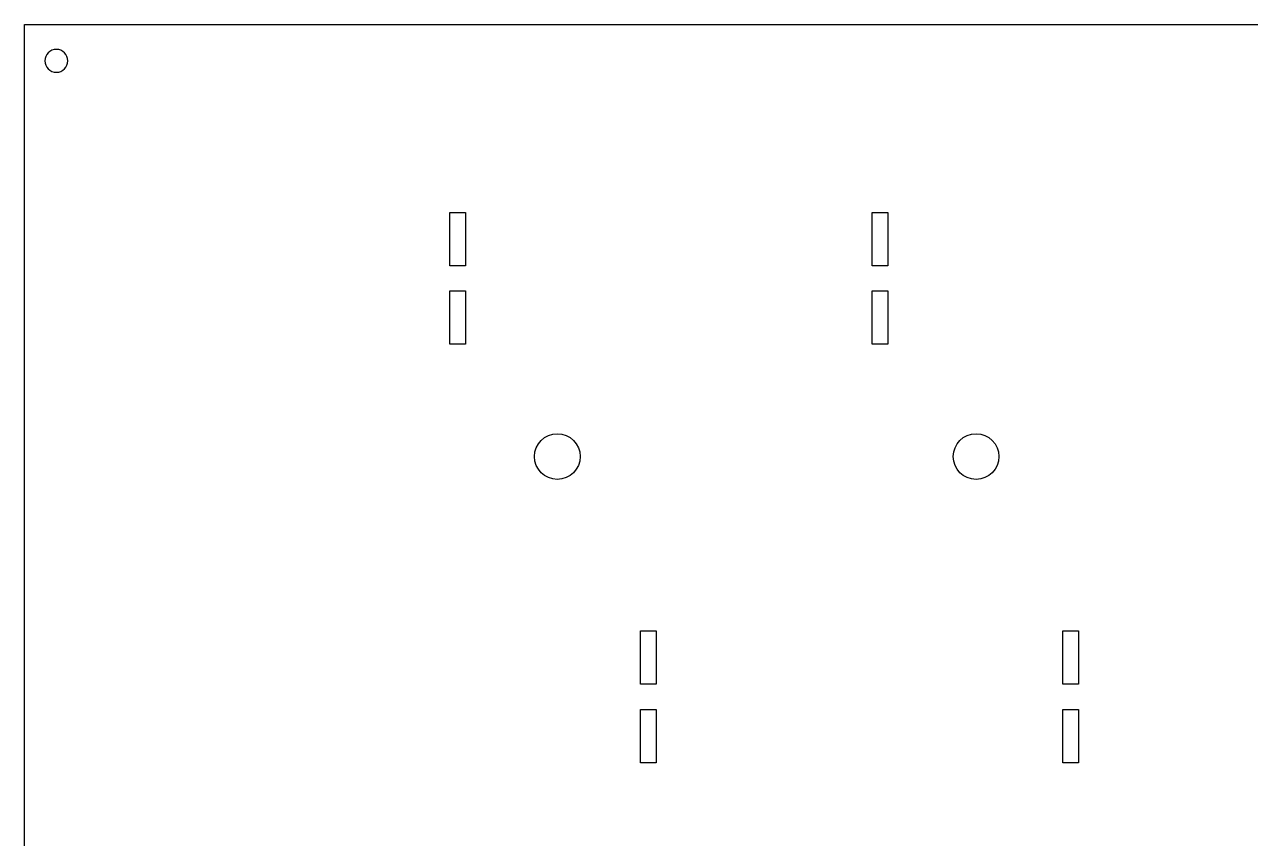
# Model space of a CAD drawing. Extents: x 25 to 347, y 67 to 397.
# Drawn here: x 25.2 to 186.2, y 232.1 to 339.1 of the extents above; entities that cross this region are included whole.
import ezdxf

# ---------------------------------------------------------------- set-up
doc = ezdxf.new("R2010")
doc.units = 0
doc.header["$MEASUREMENT"] = 0
doc.layers.add('CUT', color=7, linetype='CONTINUOUS')

# ---------------------------------------------------------------- blocks, each defined once
blk = doc.blocks.new('BLOCK_7')
at = {"layer": 'CUT'}
blk.add_open_spline([(98.18, 282.3), (98.18, 283.96), (96.84, 285.31), (95.18, 285.31), (93.52, 285.31), (92.18, 283.96), (92.18, 282.3), (92.18, 280.65), (93.52, 279.3), (95.18, 279.3), (96.84, 279.3), (98.18, 280.65), (98.18, 282.3), (98.18, 282.3), (98.18, 282.3), (98.18, 282.3)], degree=3, knots=[0, 0, 0, 0, 1, 1, 1, 2, 2, 2, 3, 3, 3, 4, 4, 4, 5, 5, 5, 5], dxfattribs=at)
blk = doc.blocks.new('BLOCK_8')
at = {"layer": 'CUT'}
blk.add_open_spline([(153.2, 282.3), (153.2, 283.96), (151.86, 285.31), (150.2, 285.31), (148.54, 285.31), (147.2, 283.96), (147.2, 282.3), (147.2, 280.65), (148.54, 279.3), (150.2, 279.3), (151.86, 279.3), (153.2, 280.65), (153.2, 282.3), (153.2, 282.3), (153.2, 282.3), (153.2, 282.3)], degree=3, knots=[0, 0, 0, 0, 1, 1, 1, 2, 2, 2, 3, 3, 3, 4, 4, 4, 5, 5, 5, 5], dxfattribs=at)
blk = doc.blocks.new('BLOCK_5')
at = {"layer": 'CUT'}
for name in ['BLOCK_7', 'BLOCK_8']:
    blk.add_blockref(name, (0, 0), dxfattribs=at)
blk = doc.blocks.new('BLOCK_4')
at = {"layer": 'CUT'}
blk.add_blockref('BLOCK_5', (0, 0), dxfattribs=at)
blk = doc.blocks.new('BLOCK_24')
at = {"layer": 'CUT'}
blk.add_open_spline([(30.87, 334.29), (30.87, 333.46), (30.2, 332.79), (29.37, 332.79), (28.54, 332.79), (27.87, 333.46), (27.87, 334.29), (27.87, 335.12), (28.54, 335.79), (29.37, 335.79), (30.2, 335.79), (30.87, 335.12), (30.87, 334.29)], degree=3, knots=[0, 0, 0, 0, 1, 1, 1, 2, 2, 2, 3, 3, 3, 4, 4, 4, 4], dxfattribs=at)
blk = doc.blocks.new('BLOCK_23')
at = {"layer": 'CUT'}
blk.add_blockref('BLOCK_24', (0, 0), dxfattribs=at)
blk = doc.blocks.new('BLOCK_3')
at = {"layer": 'CUT'}
for name in ['BLOCK_23', 'BLOCK_4']:
    blk.add_blockref(name, (0, 0), dxfattribs=at)
blk = doc.blocks.new('BLOCK_2')
at = {"layer": 'CUT'}
for points in [[(347.31, 66.95), (25.19, 66.95), (25.19, 339.06), (347.31, 339.06), (347.31, 66.95)], [(83.14, 307.36), (81.08, 307.36), (81.08, 314.36), (83.14, 314.36), (83.14, 307.36)], [(138.62, 307.36), (136.56, 307.36), (136.56, 314.36), (138.62, 314.36), (138.62, 307.36)], [(83.14, 297.06), (81.08, 297.06), (81.08, 304.06), (83.14, 304.06), (83.14, 297.06)], [(138.62, 297.06), (136.56, 297.06), (136.56, 304.06), (138.62, 304.06), (138.62, 297.06)], [(108.18, 252.39), (106.13, 252.39), (106.13, 259.39), (108.18, 259.39), (108.18, 252.39)], [(163.66, 252.39), (161.61, 252.39), (161.61, 259.39), (163.66, 259.39), (163.66, 252.39)], [(108.18, 242.09), (106.13, 242.09), (106.13, 249.09), (108.18, 249.09), (108.18, 242.09)], [(163.66, 242.09), (161.61, 242.09), (161.61, 249.09), (163.66, 249.09), (163.66, 242.09)]]:
    blk.add_lwpolyline(points, dxfattribs=at)
blk.add_blockref('BLOCK_3', (0, 0), dxfattribs=at)

msp = doc.modelspace()

# ---------------------------------------------------------------- block references
at = {"layer": 'CUT'}
msp.add_blockref('BLOCK_2', (0, 0), dxfattribs=at)

doc.saveas('drawing.dxf')
